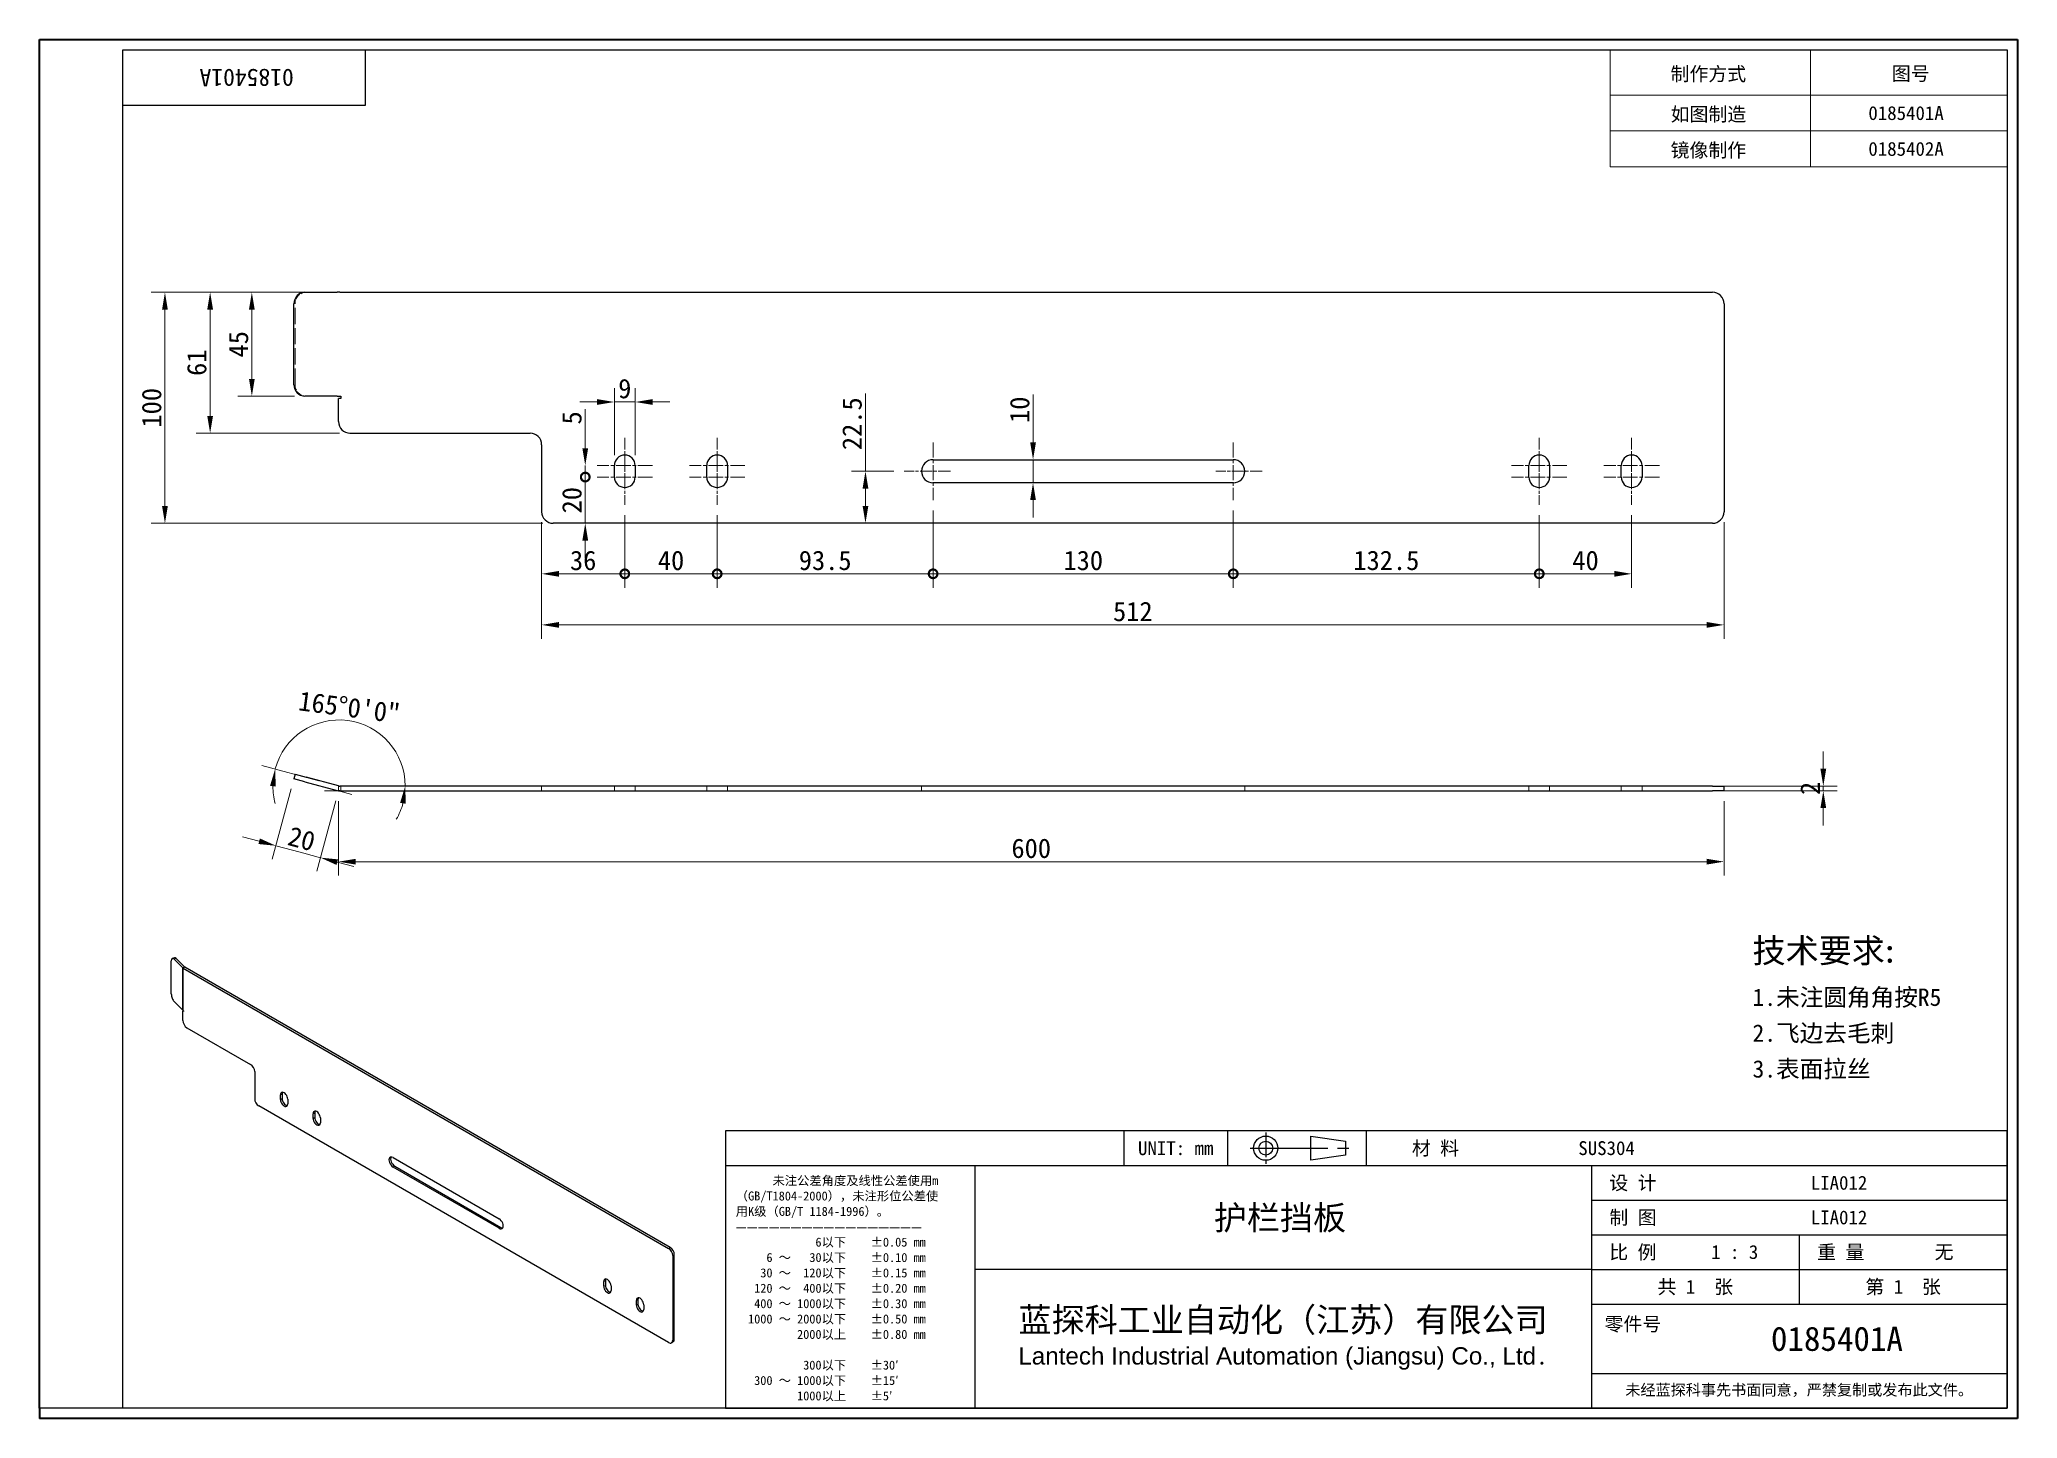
# Model space of a CAD drawing. Header units: millimetres. Extents: x 18 to 875, y 16 to 614.
import ezdxf
from ezdxf.enums import TextEntityAlignment as Align

# ---------------------------------------------------------------- set-up
doc = ezdxf.new("R2010")
doc.units = ezdxf.units.MM
doc.header["$LTSCALE"] = 3
doc.linetypes.add('CHAIN', pattern=[0.3543, 0.2362, -0.0295, 0.0591, -0.0295])
doc.linetypes.add('DASHED', pattern=[0.2067, 0.1654, -0.0413])
for name, color, linetype, lineweight in [('1', 7, 'Continuous', 18), ('可见 (ISO)', 7, 'Continuous', 25), ('可见窄的 (ISO)', 7, 'Continuous', 18), ('图框 (ISO)', 7, 'Continuous', 35), ('标题 (ISO)', 7, 'Continuous', 25)]:
    doc.layers.add(name, color=color, linetype=linetype, lineweight=lineweight)
for name, color, linetype, lineweight, true_color in [('中心标记 (ISO)', 1, 'CHAIN', 18, 0xff0000), ('尺寸 (ISO)', 7, 'Continuous', 18, 0x008000), ('符号 (ISO)', 7, 'Continuous', 18, 0x008000), ('隐藏 (ISO)', 5, 'DASHED', 18, 0x0000ff)]:
    doc.layers.add(name, color=color, linetype=linetype, lineweight=lineweight, true_color=true_color)
doc.styles.add('文本样式164', font='SimSun.ttf')
doc.styles.add('文本样式165', font='SimSun.ttf')
doc.styles.add('文本样式74', font='SimSun.ttf')
doc.styles.add('最新国标', font='simfang.ttf')
doc.styles.add('注释文本 (ISO)', font='simfang.ttf')
doc.dimstyles.new('默认 (GB)', dxfattribs={"dimscale": 3, "dimtxt": 2.8, "dimasz": 2.5, "dimexe": 2, "dimexo": 1.5, "dimgap": 0.5, "dimtad": 1, "dimtoh": 1, "dimdsep": 46, "dimtxsty": '最新国标', "dimcen": 0.09, "dimdle": 10, "dimclrd": 256, "dimclre": 256, "dimclrt": 256, "dimaunit": 1, "dimadec": 3, "dimazin": 2, "dimtfac": 0.535714, "dimtdec": 3, "dimtmove": 0, "dimatfit": 3, "dimfxl": 0, "dimtolj": 1, "dimlwd": -1, "dimlwe": -1, "dimarcsym": 0})

# ---------------------------------------------------------------- blocks, each defined once
blk = doc.blocks.new('图框 最新国标')
at = {"layer": '图框 (ISO)'}
for p, q in [((6, 7), (6, 204.5)), ((6, 204.5), (291.5, 204.5)), ((291.5, 204.5), (291.5, 5.5)), ((6, 7), (6, 5.5)), ((6, 7), (6, 5.5)), ((291.5, 5.5), (6, 5.5))]:
    blk.add_line(p, q, dxfattribs=at)
at = {"layer": '图框 (ISO)', "color": 7, "linetype": 'Continuous', "lineweight": 25}
for p, q in [((18, 203), (290, 203)), ((18, 7), (18, 203)), ((18, 203), (290, 203)), ((53, 203), (53, 195)), ((290, 203), (290, 7)), ((290, 203), (290, 7)), ((53, 195), (18, 195)), ((290, 7), (6, 7)), ((290, 7), (18, 7))]:
    blk.add_line(p, q, dxfattribs=at)
at = {"layer": '图框 (ISO)', "style": '文本样式74'}
blk.add_attdef('零件代号_001', (42.7, 200.25), '', height=2.5, rotation=180, dxfattribs=at)
blk = doc.blocks.new('标题栏 最新国标')
at = {"layer": '标题 (ISO)'}
for p, q in [((381.98, -183.84), (196.98, -183.84)), ((196.98, -183.84), (196.98, -223.84)), ((254.48, -183.84), (254.48, -188.84)), ((269.48, -183.84), (269.48, -188.84)), ((281.48, -188.09), (281.48, -184.59)), ((281.48, -184.59), (286.48, -185.34)), ((286.48, -185.34), (286.48, -187.34)), ((289.48, -183.84), (289.48, -188.84)), ((381.98, -223.84), (381.98, -183.84)), ((383.48, -183.84), (383.48, -225.34)), ((286.48, -187.34), (281.48, -188.09)), ((196.98, -188.84), (381.98, -188.84)), ((232.98, -188.84), (232.98, -223.84)), ((321.98, -188.84), (321.98, -223.84)), ((321.98, -193.84), (381.98, -193.84)), ((321.98, -198.84), (381.98, -198.84)), ((351.98, -198.84), (351.98, -208.84)), ((321.98, -203.84), (232.98, -203.84)), ((321.98, -203.84), (381.98, -203.84)), ((321.98, -208.84), (381.98, -208.84)), ((321.98, -218.84), (381.98, -218.84)), ((196.98, -223.84), (381.98, -223.84)), ((383.48, -225.34), (196.98, -225.34))]:
    blk.add_line(p, q, dxfattribs=at)
at = {"layer": '标题 (ISO)', "linetype": 'CHAIN', "ltscale": 5.000333}
blk.add_line((274.98, -184.09), (274.98, -188.59), dxfattribs=at)
at = {"layer": '标题 (ISO)', "linetype": 'CHAIN', "ltscale": 15.834605}
blk.add_line((272.73, -186.34), (286.98, -186.34), dxfattribs=at)
at = {"layer": '标题 (ISO)'}
for radius in [1.75, 1]:
    blk.add_circle((274.98, -186.34), radius, dxfattribs=at)
at = {"layer": '1', "style": '文本样式164'}
for s, p in [('UNIT: mm', (261.98, -186.34)), ('材 料', (299.48, -186.34)), ('设 计', (327.98, -191.34)), ('制 图', (327.98, -196.34)), ('比 例', (327.98, -201.34)), ('重 量', (357.98, -201.34)), ('共 1  张', (336.98, -206.34)), ('第 1  张', (366.98, -206.34))]:
    blk.add_text(s, height=2, dxfattribs=at).set_placement(p, align=Align.MIDDLE_CENTER)
at = {"layer": '标题 (ISO)', "style": '注释文本 (ISO)'}
for s, insert, char_height, attachment_point, line_spacing_factor in [('\\fSimSun|b0|i0;{\\H1.3000;      未注公差角度及线性公差使用m\\P}\\fSimSun|b0|i0;{\\H1.3000;（GB/T1804-2000），未注形位公差使\\P}\\fSimSun|b0|i0;{\\H1.3000;用K级（GB/T 1184-1996）。\\P}\\fSimSun|b0|i0;{\\H1.3000;—————————————————\\P}\\fSimSun|b0|i0;{\\H1.3000;             6以下    ±0.05 mm\\P}\\fSimSun|b0|i0;{\\H1.3000;     6 ～   30以下    ±0.10 mm\\P}\\fSimSun|b0|i0;{\\H1.3000;    30 ～  120以下    ±0.15 mm\\P}\\fSimSun|b0|i0;{\\H1.3000;   120 ～  400以下    ±0.20 mm\\P}\\fSimSun|b0|i0;{\\H1.3000;   400 ～ 1000以下    ±0.30 mm\\P}\\fSimSun|b0|i0;{\\H1.3000;  1000 ～ 2000以下    ±0.50 mm\\P}\\fSimSun|b0|i0;{\\H1.3000;          2000以上    ±0.80 mm\\P}\\fSimSun|b0|i0;{\\H1.3000;\\P}\\fSimSun|b0|i0;{\\H1.3000;           300以下    ±30′\\P}\\fSimSun|b0|i0;{\\H1.3000;   300 ～ 1000以下    ±15′\\P}\\fSimSun|b0|i0;{\\H1.3000;          1000以上    ±5′}', (198.48, -206.63), 1.3, 4, 1.023913), ('{\\fMicrosoft YaHei|b0|i0|c134|p34;\\H1.75x;蓝探科工业自动化（江苏）有限公司\\P\\fArial|b0|i0|c0|p34;\\H0.71429x;Lantech Industrial Automation (Jiangsu) Co., Ltd\\fFangSong|b0|i0|c134|p49;.\\H1.15195x; }', (277.48, -213.84), 2, 5, 0.978695)]:
    blk.add_mtext(s, dxfattribs=dict(at, insert=insert, char_height=char_height, attachment_point=attachment_point, line_spacing_factor=line_spacing_factor))
at = {"layer": '标题 (ISO)', "attachment_point": 5, "style": '注释文本 (ISO)'}
for s, insert, char_height in [('\\fFangSong|b0|i0;零件号', (327.98, -211.84), 2), ('\\fSimSun|b0|i0;{\\H1.6000;未经蓝探科事先书面同意，严禁复制或发布此文件。}', (351.98, -221.34), 1.6)]:
    blk.add_mtext(s, dxfattribs=dict(at, insert=insert, char_height=char_height))
at = {"layer": '标题 (ISO)'}
for tag, p, height, style in [('材料_001', (320.09, -187.33), 2, '注释文本 (ISO)'), ('设计人_001', (353.65, -192.33), 2, '注释文本 (ISO)'), ('库存编号_001', (267.48, -198.12), 3.5, '文本样式165'), ('设计人_001', (353.65, -197.33), 2, '注释文本 (ISO)'), ('视图比例_001', (339.26, -202.33), 2, '注释文本 (ISO)'), ('质量\\P3;_001', (371.53, -202.3), 2, '注释文本 (ISO)'), ('零件代号_001', (347.9, -215.59), 3.5, '文本样式165')]:
    blk.add_attdef(tag, p, '', height=height, dxfattribs=dict(at, style=style))
blk = doc.blocks.new('*D5')
at = {"layer": 'Defpoints', "color": 0, "transparency": 16777216}
for p in [(147.96, 504.08), (109.93, 459.08), (132.94, 459.08)]:
    blk.add_point(p, dxfattribs=at)
at = {"layer": '尺寸 (ISO)', "color": 116, "true_color": 0x00803f, "transparency": 16777216}
for p, q in [((143.46, 504.08), (103.93, 504.08)), ((109.93, 496.58), (109.93, 466.58)), ((128.44, 459.08), (103.93, 459.08))]:
    blk.add_line(p, q, dxfattribs=at)
for points in [[(108.68, 496.58), (111.18, 496.58), (109.93, 504.08)], [(108.68, 466.58), (111.18, 466.58), (109.93, 459.08)]]:
    blk.add_solid(points, dxfattribs=at)
at = {"layer": '尺寸 (ISO)', "transparency": 16777216, "insert": (104.19, 481.58), "char_height": 8.4, "attachment_point": 5, "rotation": 90, "style": '最新国标'}
blk.add_mtext('\\A1;45', dxfattribs=at)
blk = doc.blocks.new('*D6')
at = {"layer": 'Defpoints', "color": 0, "transparency": 16777216}
for p in [(147.96, 504.08), (91.87, 443.08), (152.43, 443.08)]:
    blk.add_point(p, dxfattribs=at)
at = {"layer": '尺寸 (ISO)', "color": 116, "true_color": 0x00803f, "transparency": 16777216}
for p, q in [((143.46, 504.08), (85.87, 504.08)), ((91.87, 496.58), (91.87, 450.58)), ((147.93, 443.08), (85.87, 443.08))]:
    blk.add_line(p, q, dxfattribs=at)
for points in [[(90.62, 496.58), (93.12, 496.58), (91.87, 504.08)], [(90.62, 450.58), (93.12, 450.58), (91.87, 443.08)]]:
    blk.add_solid(points, dxfattribs=at)
at = {"layer": '尺寸 (ISO)', "transparency": 16777216, "insert": (86.12, 473.58), "char_height": 8.4, "attachment_point": 5, "rotation": 90, "style": '最新国标'}
blk.add_mtext('\\A1;61', dxfattribs=at)
blk = doc.blocks.new('*D7')
at = {"layer": 'Defpoints', "color": 0, "transparency": 16777216}
for p in [(147.96, 504.08), (72.3, 404.08), (240.43, 404.08)]:
    blk.add_point(p, dxfattribs=at)
at = {"layer": '尺寸 (ISO)', "color": 116, "true_color": 0x00803f, "transparency": 16777216}
for p, q in [((143.46, 504.08), (66.3, 504.08)), ((72.3, 496.58), (72.3, 411.58)), ((235.93, 404.08), (66.3, 404.08))]:
    blk.add_line(p, q, dxfattribs=at)
for points in [[(71.05, 496.58), (73.55, 496.58), (72.3, 504.08)], [(71.05, 411.58), (73.55, 411.58), (72.3, 404.08)]]:
    blk.add_solid(points, dxfattribs=at)
at = {"layer": '尺寸 (ISO)', "transparency": 16777216, "insert": (66.56, 454.08), "char_height": 8.4, "attachment_point": 5, "rotation": 90, "style": '最新国标'}
blk.add_mtext('\\A1;100', dxfattribs=at)
blk = doc.blocks.new('_DotSmall')
at = {"color": 0, "linetype": 'ByBlock', "const_width": 0.5}
blk.add_lwpolyline([(-0.0625, 0, 1), (0.0625, 0, 1)], format="xyb", close=True, dxfattribs=at)
blk = doc.blocks.new('*D8')
at = {"layer": 'Defpoints', "color": 0, "transparency": 16777216}
for p in [(271.43, 412.08), (235.43, 409.08), (271.43, 382.19)]:
    blk.add_point(p, dxfattribs=at)
at = {"layer": '尺寸 (ISO)', "color": 116, "true_color": 0x00803f, "transparency": 16777216}
for p, q in [((235.43, 404.58), (235.43, 376.19)), ((271.43, 407.58), (271.43, 376.19)), ((242.93, 382.19), (271.43, 382.19))]:
    blk.add_line(p, q, dxfattribs=at)
blk.add_solid([(242.93, 383.44), (242.93, 380.94), (235.43, 382.19)], dxfattribs=at)
at = {"layer": '尺寸 (ISO)', "color": 116, "true_color": 0x00803f, "transparency": 16777216, "xscale": 7.5, "yscale": 7.5, "zscale": 7.5}
blk.add_blockref('_DotSmall', (271.43, 382.19), dxfattribs=at)
at = {"layer": '尺寸 (ISO)', "transparency": 16777216, "insert": (253.4, 387.94), "char_height": 8.4, "attachment_point": 5, "style": '最新国标'}
blk.add_mtext('\\A1;36', dxfattribs=at)
blk = doc.blocks.new('*D10')
at = {"layer": 'Defpoints', "color": 0, "transparency": 16777216}
for p in [(271.43, 412.08), (311.43, 412.08), (311.43, 382.19)]:
    blk.add_point(p, dxfattribs=at)
at = {"layer": '尺寸 (ISO)', "color": 116, "true_color": 0x00803f, "transparency": 16777216}
for p, q in [((271.43, 407.58), (271.43, 376.19)), ((311.43, 407.58), (311.43, 376.19)), ((271.43, 382.19), (311.43, 382.19))]:
    blk.add_line(p, q, dxfattribs=at)
at = {"layer": '尺寸 (ISO)', "color": 116, "true_color": 0x00803f, "transparency": 16777216, "xscale": 7.5, "yscale": 7.5, "zscale": 7.5, "rotation": 180}
blk.add_blockref('_DotSmall', (271.43, 382.19), dxfattribs=at)
at = {"layer": '尺寸 (ISO)', "color": 116, "true_color": 0x00803f, "transparency": 16777216, "xscale": 7.5, "yscale": 7.5, "zscale": 7.5}
blk.add_blockref('_DotSmall', (311.43, 382.19), dxfattribs=at)
at = {"layer": '尺寸 (ISO)', "transparency": 16777216, "insert": (291.46, 387.94), "char_height": 8.4, "attachment_point": 5, "style": '最新国标'}
blk.add_mtext('\\A1;40', dxfattribs=at)
blk = doc.blocks.new('*D11')
at = {"layer": 'Defpoints', "color": 0, "transparency": 16777216}
for p in [(311.43, 412.08), (404.93, 414.08), (404.93, 382.19)]:
    blk.add_point(p, dxfattribs=at)
at = {"layer": '尺寸 (ISO)', "color": 116, "true_color": 0x00803f, "transparency": 16777216}
for p, q in [((311.43, 407.58), (311.43, 376.19)), ((404.93, 409.58), (404.93, 376.19)), ((311.43, 382.19), (404.93, 382.19))]:
    blk.add_line(p, q, dxfattribs=at)
at = {"layer": '尺寸 (ISO)', "color": 116, "true_color": 0x00803f, "transparency": 16777216, "xscale": 7.5, "yscale": 7.5, "zscale": 7.5, "rotation": 180}
blk.add_blockref('_DotSmall', (311.43, 382.19), dxfattribs=at)
at = {"layer": '尺寸 (ISO)', "color": 116, "true_color": 0x00803f, "transparency": 16777216, "xscale": 7.5, "yscale": 7.5, "zscale": 7.5}
blk.add_blockref('_DotSmall', (404.93, 382.19), dxfattribs=at)
at = {"layer": '尺寸 (ISO)', "transparency": 16777216, "insert": (358.21, 387.96), "char_height": 8.4, "attachment_point": 5, "style": '最新国标'}
blk.add_mtext('\\A1;93.5', dxfattribs=at)
blk = doc.blocks.new('*D12')
at = {"layer": 'Defpoints', "color": 0, "transparency": 16777216}
for p in [(404.93, 414.08), (534.93, 414.08), (534.93, 382.19)]:
    blk.add_point(p, dxfattribs=at)
at = {"layer": '尺寸 (ISO)', "color": 116, "true_color": 0x00803f, "transparency": 16777216}
for p, q in [((404.93, 409.58), (404.93, 376.19)), ((534.93, 409.58), (534.93, 376.19)), ((404.93, 382.19), (534.93, 382.19))]:
    blk.add_line(p, q, dxfattribs=at)
at = {"layer": '尺寸 (ISO)', "color": 116, "true_color": 0x00803f, "transparency": 16777216, "xscale": 7.5, "yscale": 7.5, "zscale": 7.5, "rotation": 180}
blk.add_blockref('_DotSmall', (404.93, 382.19), dxfattribs=at)
at = {"layer": '尺寸 (ISO)', "color": 116, "true_color": 0x00803f, "transparency": 16777216, "xscale": 7.5, "yscale": 7.5, "zscale": 7.5}
blk.add_blockref('_DotSmall', (534.93, 382.19), dxfattribs=at)
at = {"layer": '尺寸 (ISO)', "transparency": 16777216, "insert": (469.96, 387.94), "char_height": 8.4, "attachment_point": 5, "style": '最新国标'}
blk.add_mtext('\\A1;130', dxfattribs=at)
blk = doc.blocks.new('*D13')
at = {"layer": 'Defpoints', "color": 0, "transparency": 16777216}
for p in [(534.93, 414.08), (667.43, 412.08), (667.43, 382.19)]:
    blk.add_point(p, dxfattribs=at)
at = {"layer": '尺寸 (ISO)', "color": 116, "true_color": 0x00803f, "transparency": 16777216}
for p, q in [((534.93, 409.58), (534.93, 376.19)), ((667.43, 407.58), (667.43, 376.19)), ((534.93, 382.19), (667.43, 382.19))]:
    blk.add_line(p, q, dxfattribs=at)
at = {"layer": '尺寸 (ISO)', "color": 116, "true_color": 0x00803f, "transparency": 16777216, "xscale": 7.5, "yscale": 7.5, "zscale": 7.5, "rotation": 180}
blk.add_blockref('_DotSmall', (534.93, 382.19), dxfattribs=at)
at = {"layer": '尺寸 (ISO)', "color": 116, "true_color": 0x00803f, "transparency": 16777216, "xscale": 7.5, "yscale": 7.5, "zscale": 7.5}
blk.add_blockref('_DotSmall', (667.43, 382.19), dxfattribs=at)
at = {"layer": '尺寸 (ISO)', "transparency": 16777216, "insert": (601.21, 387.96), "char_height": 8.4, "attachment_point": 5, "style": '最新国标'}
blk.add_mtext('\\A1;132.5', dxfattribs=at)
blk = doc.blocks.new('*D14')
at = {"layer": 'Defpoints', "color": 0, "transparency": 16777216}
for p in [(667.43, 412.08), (707.43, 412.08), (707.43, 382.19)]:
    blk.add_point(p, dxfattribs=at)
at = {"layer": '尺寸 (ISO)', "color": 116, "true_color": 0x00803f, "transparency": 16777216}
for p, q in [((667.43, 407.58), (667.43, 376.19)), ((707.43, 407.58), (707.43, 376.19)), ((667.43, 382.19), (699.93, 382.19))]:
    blk.add_line(p, q, dxfattribs=at)
blk.add_solid([(699.93, 383.44), (699.93, 380.94), (707.43, 382.19)], dxfattribs=at)
at = {"layer": '尺寸 (ISO)', "color": 116, "true_color": 0x00803f, "transparency": 16777216, "xscale": 7.5, "yscale": 7.5, "zscale": 7.5, "rotation": 180}
blk.add_blockref('_DotSmall', (667.43, 382.19), dxfattribs=at)
at = {"layer": '尺寸 (ISO)', "transparency": 16777216, "insert": (687.46, 387.94), "char_height": 8.4, "attachment_point": 5, "style": '最新国标'}
blk.add_mtext('\\A1;40', dxfattribs=at)
blk = doc.blocks.new('*D15')
at = {"layer": 'Defpoints', "color": 0, "transparency": 16777216}
for p in [(254.31, 424.08), (271.43, 424.08), (240.43, 404.08)]:
    blk.add_point(p, dxfattribs=at)
at = {"layer": '尺寸 (ISO)', "color": 116, "true_color": 0x00803f, "transparency": 16777216}
for p, q in [((254.31, 411.58), (254.31, 424.08)), ((254.31, 404.08), (254.31, 411.58)), ((254.31, 396.58), (254.31, 389.08))]:
    blk.add_line(p, q, dxfattribs=at)
blk.add_solid([(253.06, 396.58), (255.56, 396.58), (254.31, 404.08)], dxfattribs=at)
at = {"layer": '尺寸 (ISO)', "color": 116, "true_color": 0x00803f, "transparency": 16777216, "xscale": 7.5, "yscale": 7.5, "zscale": 7.5, "rotation": 270}
blk.add_blockref('_DotSmall', (254.31, 424.08), dxfattribs=at)
at = {"layer": '尺寸 (ISO)', "transparency": 16777216, "insert": (248.56, 414.05), "char_height": 8.4, "attachment_point": 5, "rotation": 90, "style": '最新国标'}
blk.add_mtext('\\A1;20', dxfattribs=at)
blk = doc.blocks.new('*D16')
at = {"layer": 'Defpoints', "color": 0, "transparency": 16777216}
for p in [(254.31, 429.08), (271.43, 429.08), (271.43, 424.08)]:
    blk.add_point(p, dxfattribs=at)
at = {"layer": '尺寸 (ISO)', "color": 116, "true_color": 0x00803f, "transparency": 16777216}
for p, q in [((254.31, 436.58), (254.31, 453.54)), ((254.31, 424.08), (254.31, 429.08)), ((254.31, 424.08), (254.31, 416.58))]:
    blk.add_line(p, q, dxfattribs=at)
blk.add_solid([(253.06, 436.58), (255.56, 436.58), (254.31, 429.08)], dxfattribs=at)
at = {"layer": '尺寸 (ISO)', "color": 116, "true_color": 0x00803f, "transparency": 16777216, "xscale": 7.5, "yscale": 7.5, "zscale": 7.5, "rotation": 90}
blk.add_blockref('_DotSmall', (254.31, 424.08), dxfattribs=at)
at = {"layer": '尺寸 (ISO)', "transparency": 16777216, "insert": (248.56, 449.71), "char_height": 8.4, "attachment_point": 5, "rotation": 90, "style": '最新国标'}
blk.add_mtext('\\A1;5', dxfattribs=at)
blk = doc.blocks.new('*D17')
at = {"layer": 'Defpoints', "color": 0, "transparency": 16777216}
for p in [(456.36, 431.58), (448.22, 421.58), (456.36, 421.58)]:
    blk.add_point(p, dxfattribs=at)
at = {"layer": '尺寸 (ISO)', "color": 116, "true_color": 0x00803f, "transparency": 16777216}
for p, q in [((448.22, 439.08), (448.22, 459.85)), ((448.22, 421.58), (448.22, 431.58)), ((448.22, 414.08), (448.22, 406.58))]:
    blk.add_line(p, q, dxfattribs=at)
for points in [[(446.97, 439.08), (449.47, 439.08), (448.22, 431.58)], [(446.97, 414.08), (449.47, 414.08), (448.22, 421.58)]]:
    blk.add_solid(points, dxfattribs=at)
at = {"layer": '尺寸 (ISO)', "transparency": 16777216, "insert": (442.47, 453.22), "char_height": 8.4, "attachment_point": 5, "rotation": 90, "style": '最新国标'}
blk.add_mtext('\\A1;10', dxfattribs=at)
blk = doc.blocks.new('*D18')
at = {"layer": 'Defpoints', "color": 0, "transparency": 16777216}
for p in [(392.43, 426.58), (375.65, 404.08), (383.15, 404.08)]:
    blk.add_point(p, dxfattribs=at)
at = {"layer": '尺寸 (ISO)', "color": 116, "true_color": 0x00803f, "transparency": 16777216}
for p, q in [((375.65, 426.58), (375.65, 460.27)), ((387.93, 426.58), (369.65, 426.58)), ((375.65, 411.58), (375.65, 419.08))]:
    blk.add_line(p, q, dxfattribs=at)
for points in [[(374.4, 419.08), (376.9, 419.08), (375.65, 426.58)], [(374.4, 411.58), (376.9, 411.58), (375.65, 404.08)]]:
    blk.add_solid(points, dxfattribs=at)
at = {"layer": '尺寸 (ISO)', "transparency": 16777216, "insert": (369.88, 447.17), "char_height": 8.4, "attachment_point": 5, "rotation": 90, "style": '最新国标'}
blk.add_mtext('\\A1;22.5', dxfattribs=at)
blk = doc.blocks.new('*D19')
at = {"layer": 'Defpoints', "color": 0, "transparency": 16777216}
for p in [(128.11, 293.44), (147.43, 288.27), (120.35, 264.46)]:
    blk.add_point(p, dxfattribs=at)
at = {"layer": '尺寸 (ISO)', "color": 116, "true_color": 0x00803f, "transparency": 16777216}
for p, q in [((126.95, 289.1), (118.8, 258.67)), ((146.27, 283.92), (138.11, 253.49)), ((113.1, 266.41), (105.86, 268.35)), ((120.35, 264.46), (127.59, 262.52)), ((132.42, 261.23), (127.59, 262.52)), ((139.67, 259.29), (132.42, 261.23)), ((146.91, 257.35), (154.16, 255.41))]:
    blk.add_line(p, q, dxfattribs=at)
for points in [[(113.43, 267.61), (112.78, 265.2), (120.35, 264.46)], [(147.24, 258.55), (146.59, 256.14), (139.67, 259.29)]]:
    blk.add_solid(points, dxfattribs=at)
at = {"layer": '尺寸 (ISO)', "transparency": 16777216, "insert": (131.5, 267.43), "char_height": 8.4, "attachment_point": 5, "rotation": 345, "style": '最新国标'}
blk.add_mtext('\\A1;20', dxfattribs=at)
blk = doc.blocks.new('*D20')
at = {"layer": 'Defpoints', "color": 0, "transparency": 16777216}
for p in [(147.43, 288.27), (747.43, 288.27), (747.43, 257.55)]:
    blk.add_point(p, dxfattribs=at)
at = {"layer": '尺寸 (ISO)', "color": 116, "true_color": 0x00803f, "transparency": 16777216}
for p, q in [((147.43, 283.77), (147.43, 251.55)), ((747.43, 283.77), (747.43, 251.55)), ((154.93, 257.55), (739.93, 257.55))]:
    blk.add_line(p, q, dxfattribs=at)
for points in [[(154.93, 258.8), (154.93, 256.3), (147.43, 257.55)], [(739.93, 258.8), (739.93, 256.3), (747.43, 257.55)]]:
    blk.add_solid(points, dxfattribs=at)
at = {"layer": '尺寸 (ISO)', "transparency": 16777216, "insert": (447.43, 263.3), "char_height": 8.4, "attachment_point": 5, "style": '最新国标'}
blk.add_mtext('\\A1;600', dxfattribs=at)
blk = doc.blocks.new('*D21')
at = {"layer": 'Defpoints', "color": 0, "transparency": 16777216}
for p in [(742.43, 290.27), (742.43, 288.27), (790.43, 288.27)]:
    blk.add_point(p, dxfattribs=at)
at = {"layer": '尺寸 (ISO)', "color": 116, "true_color": 0x00803f, "transparency": 16777216}
for p, q in [((790.43, 297.77), (790.43, 305.27)), ((746.93, 290.27), (796.43, 290.27)), ((746.93, 288.27), (796.43, 288.27)), ((790.43, 290.27), (790.43, 288.27)), ((790.43, 280.77), (790.43, 273.27))]:
    blk.add_line(p, q, dxfattribs=at)
for points in [[(789.18, 297.77), (791.68, 297.77), (790.43, 290.27)], [(789.18, 280.77), (791.68, 280.77), (790.43, 288.27)]]:
    blk.add_solid(points, dxfattribs=at)
at = {"layer": '尺寸 (ISO)', "transparency": 16777216, "insert": (784.73, 289.27), "char_height": 8.4, "attachment_point": 5, "rotation": 90, "style": '最新国标'}
blk.add_mtext('\\A1;2', dxfattribs=at)
blk = doc.blocks.new('*D22')
at = {"layer": 'Defpoints', "color": 0, "transparency": 16777216}
for p in [(235.43, 409.08), (747.43, 409.08), (747.43, 360.08)]:
    blk.add_point(p, dxfattribs=at)
at = {"layer": '尺寸 (ISO)', "color": 116, "true_color": 0x00803f, "transparency": 16777216}
for p, q in [((235.43, 404.58), (235.43, 354.08)), ((747.43, 404.58), (747.43, 354.08)), ((242.93, 360.08), (739.93, 360.08))]:
    blk.add_line(p, q, dxfattribs=at)
for points in [[(242.93, 361.33), (242.93, 358.83), (235.43, 360.08)], [(739.93, 361.33), (739.93, 358.83), (747.43, 360.08)]]:
    blk.add_solid(points, dxfattribs=at)
at = {"layer": '尺寸 (ISO)', "transparency": 16777216, "insert": (491.43, 365.83), "char_height": 8.4, "attachment_point": 5, "style": '最新国标'}
blk.add_mtext('\\A1;512', dxfattribs=at)
blk = doc.blocks.new('表格1')
at = {"layer": '符号 (ISO)'}
for p, q in [((232.72, 203), (290, 203)), ((232.72, 203), (232.72, 196.46)), ((261.65, 203), (261.65, 196.46)), ((290, 203), (290, 196.46)), ((232.72, 196.46), (290, 196.46)), ((232.72, 196.46), (232.72, 186.11)), ((261.65, 196.46), (261.65, 186.11)), ((290, 196.46), (290, 186.11)), ((232.72, 191.34), (290, 191.34)), ((232.72, 186.11), (290, 186.11))]:
    blk.add_line(p, q, dxfattribs=at)
at = {"layer": '符号 (ISO)', "char_height": 2, "attachment_point": 7, "style": '注释文本 (ISO)'}
for s, insert in [('制作方式', (241.43, 198.32)), ('图号', (273.37, 198.38)), ('如图制造', (241.44, 192.5)), ('0185401A', (269.98, 192.86)), ('镜像制作', (241.43, 187.31)), ('0185402A', (269.98, 187.69))]:
    blk.add_mtext(s, dxfattribs=dict(at, insert=insert))
blk = doc.blocks.new('*D24')
at = {"layer": 'Defpoints', "color": 0, "transparency": 16777216}
for p in [(275.93, 456.58), (266.93, 429.08), (275.93, 429.08)]:
    blk.add_point(p, dxfattribs=at)
at = {"layer": '尺寸 (ISO)', "color": 116, "true_color": 0x00803f, "transparency": 16777216}
for p, q in [((266.93, 433.58), (266.93, 462.58)), ((275.93, 433.58), (275.93, 462.58)), ((259.43, 456.58), (251.93, 456.58)), ((266.93, 456.58), (275.93, 456.58)), ((283.43, 456.58), (290.93, 456.58))]:
    blk.add_line(p, q, dxfattribs=at)
for points in [[(259.43, 457.83), (259.43, 455.33), (266.93, 456.58)], [(283.43, 457.83), (283.43, 455.33), (275.93, 456.58)]]:
    blk.add_solid(points, dxfattribs=at)
at = {"layer": '尺寸 (ISO)', "transparency": 16777216, "insert": (271.43, 462.33), "char_height": 8.4, "attachment_point": 5, "style": '最新国标'}
blk.add_mtext('\\A1;9', dxfattribs=at)
blk = doc.blocks.new('*D25')
at = {"layer": 'Defpoints', "color": 0, "transparency": 16777216}
for p in [(164.13, 313.73), (143.35, 291.43), (147.7, 290.27), (742.43, 290.27)]:
    blk.add_point(p, dxfattribs=at)
at = {"layer": '尺寸 (ISO)', "color": 116, "true_color": 0x00803f, "transparency": 16777216}
blk.add_line((139, 292.59), (114.23, 299.23), dxfattribs=at)
for start, end in [(0, 165), (180.04317, 195.08634), (329.91366, 344.95683)]:
    blk.add_arc((147.7, 290.27), 28.65, start, end, dxfattribs=at)
for points in [[(117.81, 290.41), (120.29, 290.08), (120.02, 297.68)], [(174.12, 282.99), (176.6, 282.67), (176.34, 290.27)]]:
    blk.add_solid(points, dxfattribs=at)
at = {"layer": '尺寸 (ISO)', "transparency": 16777216, "insert": (152.19, 324.37), "char_height": 8.4, "attachment_point": 5, "rotation": 352.5, "style": '最新国标'}
blk.add_mtext('\\A1;165°0\'0"', dxfattribs=at)

msp = doc.modelspace()

# ---------------------------------------------------------------- linework, layer by layer
at = {"layer": '中心标记 (ISO)', "ltscale": 7.222748}
for p, q in [((271.432, 441.082), (271.432, 421.582)), ((311.432, 441.082), (311.432, 421.582)), ((667.432, 441.082), (667.432, 421.582)), ((707.432, 441.082), (707.432, 421.582)), ((271.432, 431.582), (271.432, 412.082)), ((311.432, 431.582), (311.432, 412.082)), ((667.432, 431.582), (667.432, 412.082)), ((707.432, 431.582), (707.432, 412.082))]:
    msp.add_line(p, q, dxfattribs=at)
at = {"layer": '中心标记 (ISO)', "ltscale": 9.259962}
for p, q in [((404.932, 439.082), (404.932, 414.082)), ((534.932, 439.082), (534.932, 414.082))]:
    msp.add_line(p, q, dxfattribs=at)
at = {"layer": '中心标记 (ISO)', "ltscale": 8.88956}
for p, q in [((283.432, 429.082), (259.432, 429.082)), ((323.432, 429.082), (299.432, 429.082)), ((679.432, 429.082), (655.432, 429.082)), ((719.432, 429.082), (695.432, 429.082)), ((283.432, 424.082), (259.432, 424.082)), ((323.432, 424.082), (299.432, 424.082)), ((679.432, 424.082), (655.432, 424.082)), ((719.432, 424.082), (695.432, 424.082))]:
    msp.add_line(p, q, dxfattribs=at)
at = {"layer": '中心标记 (ISO)', "ltscale": 7.407949}
for p, q in [((412.432, 426.582), (392.432, 426.582)), ((547.432, 426.582), (527.432, 426.582))]:
    msp.add_line(p, q, dxfattribs=at)
at = {"layer": '可见 (ISO)'}
for p, q in [((128.114, 464.082), (128.114, 499.082)), ((132.944, 504.082), (146.924, 504.082)), ((147.959, 504.082), (146.924, 504.082)), ((147.959, 504.082), (742.432, 504.082)), ((747.432, 499.082), (747.432, 409.082)), ((146.924, 459.082), (132.944, 459.082)), ((146.924, 459.082), (147.959, 459.082)), ((147.432, 448.082), (147.432, 458.082)), ((148.432, 458.082), (147.432, 458.082)), ((147.959, 459.082), (148.432, 459.082)), ((148.432, 459.082), (148.432, 458.082)), ((152.432, 443.082), (230.432, 443.082)), ((235.432, 438.082), (235.432, 409.082)), ((266.932, 424.082), (266.932, 429.082)), ((275.932, 429.082), (275.932, 424.082)), ((306.932, 424.082), (306.932, 429.082)), ((315.932, 429.082), (315.932, 424.082)), ((404.932, 431.582), (534.932, 431.582)), ((662.932, 424.082), (662.932, 429.082)), ((671.932, 429.082), (671.932, 424.082)), ((702.932, 424.082), (702.932, 429.082)), ((711.932, 429.082), (711.932, 424.082)), ((534.932, 421.582), (404.932, 421.582)), ((742.432, 404.082), (240.432, 404.082)), ((128.632, 295.374), (128.114, 293.442)), ((132.944, 292.148), (128.114, 293.442)), ((128.632, 295.374), (133.461, 294.08)), ((132.944, 292.148), (146.924, 288.402)), ((147.441, 290.334), (133.461, 294.08)), ((147.432, 288.266), (147.432, 288.3)), ((147.959, 288.266), (147.432, 288.266)), ((742.432, 290.266), (147.959, 290.266)), ((147.959, 288.266), (742.432, 288.266)), ((742.432, 290.266), (747.432, 290.266)), ((747.432, 288.266), (742.432, 288.266)), ((747.432, 288.266), (747.432, 290.266)), ((75.041, 200.27), (75.041, 214.559)), ((76.366, 215.969), (75.5, 215.681)), ((76.291, 215.35), (79.909, 211.732)), ((80.775, 212.021), (77.157, 215.639)), ((80.227, 211.493), (290.405, 90.146)), ((291.112, 90.555), (80.934, 211.901)), ((79.909, 193.361), (76.291, 196.979)), ((80.041, 192.821), (80.394, 193.025)), ((80.041, 188.738), (80.041, 192.821)), ((80.394, 192.617), (80.041, 192.821)), ((80.227, 193.122), (80.394, 193.025)), ((80.394, 193.025), (80.394, 192.617)), ((81.809, 185.677), (109.386, 169.755)), ((111.153, 166.693), (111.153, 154.854)), ((122.29, 154.548), (122.29, 156.589)), ((122.998, 156.997), (122.998, 154.956)), ((125.472, 154.752), (125.472, 152.711)), ((290.405, 49.322), (112.921, 151.792)), ((136.433, 146.383), (136.433, 148.424)), ((137.14, 148.832), (137.14, 146.791)), ((139.615, 146.587), (139.615, 144.546)), ((171.081, 129.44), (217.043, 102.904)), ((217.043, 98.822), (171.081, 125.358)), ((171.788, 125.766), (217.75, 99.23)), ((292.173, 87.085), (292.173, 50.342)), ((292.88, 50.751), (292.88, 87.493)), ((262.298, 73.714), (262.298, 75.756)), ((263.005, 76.164), (263.005, 74.123)), ((265.48, 73.919), (265.48, 71.877)), ((276.44, 65.55), (276.44, 67.591)), ((277.147, 67.999), (277.147, 65.958)), ((279.622, 65.754), (279.622, 63.712)), ((292.362, 49.606), (291.655, 49.198))]:
    msp.add_line(p, q, dxfattribs=at)
for centre, radius, start, end in [((742.432, 499.082), 5, 0, 90), ((152.432, 448.082), 5, 180, 270), ((230.432, 438.082), 5, 0, 90), ((271.432, 429.082), 4.5, 0, 180), ((311.432, 429.082), 4.5, 0, 180), ((404.932, 426.582), 5, 90, 270), ((534.932, 426.582), 5, 270, 90), ((667.432, 429.082), 4.5, 0, 180), ((707.432, 429.082), 4.5, 0, 180), ((271.432, 424.082), 4.5, 180, 0), ((311.432, 424.082), 4.5, 180, 0), ((667.432, 424.082), 4.5, 180, 0), ((707.432, 424.082), 4.5, 180, 0), ((240.432, 409.082), 5, 180, 270), ((742.432, 409.082), 5, 270, 0), ((147.959, 292.266), 4, 255, 270), ((147.959, 292.266), 2, 255, 270)]:
    msp.add_arc(centre, radius, start, end, dxfattribs=at)
for centre, major_axis, ratio, start_param, end_param in [((132.944, 499.082), (0, 5), 0.9659258, 0, 1.5707963), ((132.944, 464.082), (0, -5), 0.9659258, 4.712389, 6.2831853), ((76.291, 213.309), (-0.791, 2.372), 0.4082483, 5.5984661, 7.1692624), ((77.157, 213.598), (-0.791, 2.372), 0.4082483, 5.5984661, 6.2831853), ((81.641, 212.309), (2, 0), 0.5773503, 3.6651914, 3.9269908), ((81.641, 212.309), (-1, 0), 0.5773503, 0.5235988, 0.7853982), ((76.291, 199.02), (-0.791, 2.372), 0.4082483, 0.8860771, 2.4568735), ((81.641, 193.938), (-2, 0), 0.5773503, 0.5235988, 0.7853982), ((81.809, 187.718), (-1.25, 2.165), 0.5773503, 0.7853982, 2.3561945), ((109.386, 167.714), (-1.25, 2.165), 0.5773503, 3.9269908, 5.4977871), ((112.921, 153.833), (-1.25, 2.165), 0.5773503, 0.7853982, 2.3561945), ((123.881, 155.67), (-1.125, 1.949), 0.5773503, 3.9269908, 7.0685835), ((123.881, 153.629), (1.125, -1.949), 0.5773503, 3.9269908, 7.0685835), ((124.589, 156.079), (-1.125, 1.949), 0.5773503, 0.3196873, 0.7853982), ((124.589, 154.037), (1.125, -1.949), 0.5773503, 3.9269908, 5.963498), ((138.024, 147.505), (-1.125, 1.949), 0.5773503, 3.9269908, 7.0685835), ((138.024, 145.464), (1.125, -1.949), 0.5773503, 3.9269908, 7.0685835), ((138.731, 147.914), (-1.125, 1.949), 0.5773503, 0.3196873, 0.7853982), ((138.731, 145.872), (1.125, -1.949), 0.5773503, 3.9269908, 5.963498), ((171.081, 127.399), (-1.25, 2.165), 0.5773503, 5.4977871, 8.6393798), ((171.788, 127.807), (-1.25, 2.165), 0.5773503, 0.2867566, 2.3561945), ((217.043, 100.863), (1.25, -2.165), 0.5773503, 5.4977871, 8.6393798), ((217.75, 101.271), (1.25, -2.165), 0.5773503, 5.4977871, 5.9964288), ((290.405, 88.105), (1.25, -2.165), 0.5773503, 0.7853982, 2.3561945), ((291.112, 88.513), (-1.25, 2.165), 0.5773503, 3.9269908, 5.4977871), ((263.889, 74.837), (-1.125, 1.949), 0.5773503, 3.9269908, 7.0685835), ((263.889, 72.796), (1.125, -1.949), 0.5773503, 3.9269908, 7.0685835), ((264.596, 75.245), (-1.125, 1.949), 0.5773503, 0.3196873, 0.7853982), ((264.596, 73.204), (1.125, -1.949), 0.5773503, 3.9269908, 5.963498), ((278.031, 66.672), (-1.125, 1.949), 0.5773503, 3.9269908, 7.0685835), ((278.738, 67.08), (-1.125, 1.949), 0.5773503, 0.3196873, 0.7853982), ((278.031, 64.631), (1.125, -1.949), 0.5773503, 3.9269908, 7.0685835), ((278.738, 65.039), (1.125, -1.949), 0.5773503, 3.9269908, 5.963498), ((290.405, 51.363), (1.25, -2.165), 0.5773503, 5.4977871, 7.0685835), ((291.112, 51.771), (1.25, -2.165), 0.5773503, 0, 0.7853982)]:
    msp.add_ellipse(centre, major_axis=major_axis, ratio=ratio, start_param=start_param, end_param=end_param, dxfattribs=at)
at = {"layer": '可见窄的 (ISO)'}
for p, q in [((76.291, 215.35), (77.157, 215.639)), ((79.909, 211.732), (80.775, 212.021)), ((79.909, 193.361), (79.909, 211.732)), ((80.934, 211.901), (80.227, 211.493)), ((80.227, 211.493), (80.227, 193.122)), ((122.29, 156.589), (122.998, 156.997)), ((122.29, 154.548), (122.998, 154.956)), ((136.433, 148.424), (137.14, 148.832)), ((136.433, 146.383), (137.14, 146.791)), ((171.788, 125.766), (171.081, 125.358)), ((217.75, 99.23), (217.043, 98.822)), ((291.112, 90.555), (290.405, 90.146)), ((292.173, 87.085), (292.88, 87.493)), ((262.298, 75.756), (263.005, 76.164)), ((262.298, 73.714), (263.005, 74.123)), ((276.44, 67.591), (277.147, 67.999)), ((276.44, 65.55), (277.147, 65.958)), ((292.88, 50.751), (292.173, 50.342))]:
    msp.add_line(p, q, dxfattribs=at)
at = {"layer": '尺寸 (ISO)'}
for q in [(141.432, 288.266), (141.432, 288.266), (153.228, 286.713), (153.228, 286.713)]:
    msp.add_line((147.432, 288.266), q, dxfattribs=at)
at = {"layer": '隐藏 (ISO)', "ltscale": 14.110627}
msp.add_line((128.632, 464.082), (128.632, 499.082), dxfattribs=at)
at = {"layer": '隐藏 (ISO)', "ltscale": 1.247593}
msp.add_line((147.432, 288.3), (147.432, 290.266), dxfattribs=at)
at = {"layer": '隐藏 (ISO)', "ltscale": 0.334244}
msp.add_line((147.432, 290.266), (147.959, 290.266), dxfattribs=at)
at = {"layer": '隐藏 (ISO)', "ltscale": 1.269698}
for p, q in [((148.432, 288.266), (148.432, 290.266)), ((235.432, 290.266), (235.432, 288.266)), ((266.932, 288.266), (266.932, 290.266)), ((275.932, 288.266), (275.932, 290.266)), ((306.932, 288.266), (306.932, 290.266)), ((315.932, 288.266), (315.932, 290.266)), ((399.932, 290.266), (399.932, 288.266)), ((539.932, 290.266), (539.932, 288.266)), ((662.932, 288.266), (662.932, 290.266)), ((671.932, 288.266), (671.932, 290.266)), ((702.932, 288.266), (702.932, 290.266)), ((711.932, 288.266), (711.932, 290.266))]:
    msp.add_line(p, q, dxfattribs=at)
at = {"layer": '隐藏 (ISO)', "ltscale": 4.986384}
for centre, major_axis, start_param, end_param in [((133.461, 499.082), (0, 5), 0, 1.5707963), ((133.461, 464.082), (0, -5), 4.712389, 6.2831853)]:
    msp.add_ellipse(centre, major_axis=major_axis, ratio=0.9659258, start_param=start_param, end_param=end_param, dxfattribs=at)

# ---------------------------------------------------------------- block references
at = {"xscale": 3, "yscale": 3, "zscale": 3}
msp.add_blockref('图框 最新国标', (0, 0), dxfattribs=at).add_auto_attribs({'零件代号_001': '0185401A'})
msp.add_blockref('表格1', (0, 0), dxfattribs=at)
ref = msp.add_blockref('标题栏 最新国标', (-275.948, 692.533), dxfattribs=dict(xscale=3, yscale=3, zscale=3))
ref.add_attrib('零件代号_001', '0185401A', (767.761, 45.75), dxfattribs={"layer": '标题 (ISO)', "height": 10.5, "style": '文本样式165'})
ref.add_attrib('库存编号_001', '护栏挡板', (526.496, 98.162), dxfattribs={"layer": '标题 (ISO)', "height": 10.5, "style": '文本样式165'})
ref.add_attrib('质量\\P3;_001', '无', (838.629, 85.62), dxfattribs={"layer": '标题 (ISO)', "height": 6, "style": '注释文本 (ISO)'})
ref.add_attrib('视图比例_001', '1 : 3', (741.84, 85.551), dxfattribs={"layer": '标题 (ISO)', "height": 6, "style": '注释文本 (ISO)'})
ref.add_attrib('设计人_001', 'LIA012', (785.006, 115.534), dxfattribs={"layer": '标题 (ISO)', "height": 6, "style": '注释文本 (ISO)'})
ref.add_attrib('设计人_001', 'LIA012', (785.006, 100.534), dxfattribs={"layer": '标题 (ISO)', "height": 6, "style": '注释文本 (ISO)'})
ref.add_attrib('材料_001', 'SUS304', (684.334, 130.534), dxfattribs={"layer": '标题 (ISO)', "height": 6, "style": '注释文本 (ISO)'})

# ---------------------------------------------------------------- texts
at = {"layer": '符号 (ISO)', "insert": (759.771, 193.795), "char_height": 6, "width": 89.82456, "attachment_point": 4, "line_spacing_factor": 1.240703, "style": '注释文本 (ISO)'}
msp.add_mtext('{\\H1.75x;技术要求\\fCalibri|b0|i0|c0|p34;:\\fFangSong|b0|i0|c134|p49;\\P\\H0.71429x;1.未注圆角角按R5\\P2.飞边去毛刺\\P3.表面拉丝}', dxfattribs=at)

# ---------------------------------------------------------------- dimensions: what is measured, and where the dimension line sits
at = {"layer": '尺寸 (ISO)', "color": 116, "true_color": 0x00803f}
for base, p1, p2, angle, override, picture, middle in [((72.304, 404.082), (147.959, 504.082), (240.432, 404.082), 270, {"dimgap": 0.5, "dimtoh": 0, "dimdec": 2, "dimtol": 0, "dimlim": 0, "dimtp": 0, "dimtm": 0, "dimtdec": 3, "dimtofl": 0, "dimatfit": 1}, '*D7', (72.304, 454.082)), ((91.869, 443.082), (147.959, 504.082), (152.432, 443.082), 270, {"dimgap": 0.5, "dimtoh": 0, "dimdec": 2, "dimtol": 0, "dimlim": 0, "dimtp": 0, "dimtm": 0, "dimtdec": 3, "dimtofl": 0, "dimatfit": 1}, '*D6', (91.869, 473.582)), ((109.934, 459.082), (147.959, 504.082), (132.944, 459.082), 270, {"dimgap": 0.5, "dimtoh": 0, "dimdec": 2, "dimtol": 0, "dimlim": 0, "dimtp": 0, "dimtm": 0, "dimtdec": 3, "dimtofl": 0, "dimatfit": 1}, '*D5', (109.934, 481.582)), ((275.932, 456.582), (266.932, 429.082), (275.932, 429.082), 180, {"dimgap": 0.5, "dimtoh": 0, "dimdec": 2, "dimtol": 0, "dimlim": 0, "dimtp": 0, "dimtm": 0, "dimtdec": 3, "dimtofl": 1, "dimatfit": 1}, '*D24', (271.432, 456.582)), ((375.65, 404.082), (392.432, 426.582), (383.151, 404.082), 90, {"dimgap": 0.5, "dimtoh": 0, "dimdec": 2, "dimse2": 1, "dimtol": 0, "dimlim": 0, "dimtp": 0, "dimtm": 0, "dimtdec": 3, "dimtofl": 0, "dimatfit": 2}, '*D18', (375.65, 447.174)), ((448.222, 421.582), (456.356, 431.582), (456.356, 421.582), 270, {"dimgap": 0.5, "dimtoh": 0, "dimdec": 2, "dimse1": 1, "dimse2": 1, "dimtol": 0, "dimlim": 0, "dimtp": 0, "dimtm": 0, "dimtdec": 3, "dimtofl": 1, "dimatfit": 1}, '*D17', (448.222, 453.218)), ((254.31, 429.082), (271.432, 424.082), (271.432, 429.082), 90, {"dimgap": 0.5, "dimtoh": 0, "dimdec": 2, "dimblk1": 'DotSmall', "dimsah": 1, "dimdle": 0, "dimse1": 1, "dimse2": 1, "dimtol": 0, "dimlim": 0, "dimtp": 0, "dimtm": 0, "dimtdec": 3, "dimtofl": 1, "dimatfit": 1}, '*D16', (254.31, 449.712)), ((254.31, 424.082), (240.432, 404.082), (271.432, 424.082), 90, {"dimgap": 0.5, "dimtoh": 0, "dimdec": 2, "dimblk2": 'DotSmall', "dimsah": 1, "dimdle": 0, "dimse1": 1, "dimse2": 1, "dimtol": 0, "dimlim": 0, "dimtp": 0, "dimtm": 0, "dimtdec": 3, "dimtofl": 0}, '*D15', (254.31, 414.052)), ((271.432, 382.19), (235.432, 409.082), (271.432, 412.082), 180, {"dimgap": 0.5, "dimtoh": 0, "dimdec": 2, "dimblk2": 'DotSmall', "dimsah": 1, "dimdle": 0, "dimtol": 0, "dimlim": 0, "dimtp": 0, "dimtm": 0, "dimtdec": 3, "dimtofl": 0, "dimatfit": 1}, '*D8', (253.402, 382.19)), ((311.432, 382.19), (271.432, 412.082), (311.432, 412.082), 180, {"dimgap": 0.5, "dimtoh": 0, "dimdec": 2, "dimblk1": 'DotSmall', "dimblk2": 'DotSmall', "dimsah": 1, "dimdle": 0, "dimtol": 0, "dimlim": 0, "dimtp": 0, "dimtm": 0, "dimtdec": 3, "dimtofl": 0, "dimatfit": 1}, '*D10', (291.462, 382.19)), ((404.932, 382.19), (311.432, 412.082), (404.932, 414.082), 180, {"dimgap": 0.5, "dimtoh": 0, "dimdec": 2, "dimblk1": 'DotSmall', "dimblk2": 'DotSmall', "dimsah": 1, "dimdle": 0, "dimtol": 0, "dimlim": 0, "dimtp": 0, "dimtm": 0, "dimtdec": 3, "dimtofl": 0, "dimatfit": 1}, '*D11', (358.212, 382.19)), ((534.932, 382.19), (404.932, 414.082), (534.932, 414.082), 180, {"dimgap": 0.5, "dimtoh": 0, "dimdec": 2, "dimblk1": 'DotSmall', "dimblk2": 'DotSmall', "dimsah": 1, "dimdle": 0, "dimtol": 0, "dimlim": 0, "dimtp": 0, "dimtm": 0, "dimtdec": 3, "dimtofl": 0, "dimatfit": 1}, '*D12', (469.962, 382.19)), ((667.432, 382.19), (534.932, 414.082), (667.432, 412.082), 180, {"dimgap": 0.5, "dimtoh": 0, "dimdec": 2, "dimblk1": 'DotSmall', "dimblk2": 'DotSmall', "dimsah": 1, "dimdle": 0, "dimtol": 0, "dimlim": 0, "dimtp": 0, "dimtm": 0, "dimtdec": 3, "dimtofl": 0, "dimatfit": 1}, '*D13', (601.212, 382.19)), ((707.432, 382.19), (667.432, 412.082), (707.432, 412.082), 180, {"dimgap": 0.5, "dimtoh": 0, "dimdec": 2, "dimblk1": 'DotSmall', "dimsah": 1, "dimdle": 0, "dimtol": 0, "dimlim": 0, "dimtp": 0, "dimtm": 0, "dimtdec": 3, "dimtofl": 0, "dimatfit": 1}, '*D14', (687.462, 382.19)), ((747.432, 360.078), (235.432, 409.082), (747.432, 409.082), 180, {"dimgap": 0.5, "dimtoh": 0, "dimdec": 2, "dimtol": 0, "dimlim": 0, "dimtp": 0, "dimtm": 0, "dimtdec": 3, "dimtofl": 0, "dimatfit": 1}, '*D22', (491.432, 360.078)), ((790.432, 288.266), (742.432, 290.266), (742.432, 288.266), 90, {"dimgap": 0.5, "dimtoh": 0, "dimdec": 2, "dimtol": 0, "dimlim": 0, "dimtp": 0, "dimtm": 0, "dimtdec": 3, "dimtofl": 1, "dimatfit": 1}, '*D21', (790.432, 289.266)), ((120.349, 264.464), (147.432, 288.266), (128.114, 293.442), 165, {"dimgap": 0.5, "dimtoh": 0, "dimdec": 2, "dimtol": 0, "dimlim": 0, "dimtp": 0, "dimtm": 0, "dimtdec": 3, "dimtofl": 0}, '*D19', (130.009, 261.876))]:
    dim = msp.add_linear_dim(base=base, p1=p1, p2=p2, angle=angle, dimstyle='默认 (GB)', override=override, dxfattribs=at)
    dim.commit()
    dim.dimension.update_dxf_attribs({"geometry": picture, "text_midpoint": middle, "dimtype": 160})
dim = msp.add_angular_dim_3p(base=(164.1275, 313.7325), center=(147.6958, 290.2655), p1=(742.4325, 290.2655), p2=(143.3491, 291.4302), dimstyle='默认 (GB)', override={"dimgap": 0.5, "dimtoh": 0, "dimse1": 1, "dimtol": 0, "dimlim": 0, "dimtp": 0, "dimtm": 0, "dimtdec": 2}, dxfattribs=at)
dim.commit()
dim.dimension.update_dxf_attribs({"geometry": '*D25', "text_midpoint": (151.4351, 318.6683), "dimtype": 165})
dim = msp.add_linear_dim(base=(747.432, 257.549), p1=(147.432, 288.266), p2=(747.432, 288.266), dimstyle='默认 (GB)', override={"dimgap": 0.5, "dimtoh": 0, "dimdec": 2, "dimtol": 0, "dimlim": 0, "dimtp": 0, "dimtm": 0, "dimtdec": 3, "dimtofl": 0, "dimatfit": 1}, dxfattribs=at)
dim.commit()
dim.dimension.update_dxf_attribs({"geometry": '*D20', "text_midpoint": (447.432, 257.549), "dimtype": 160})

doc.saveas('drawing.dxf')
